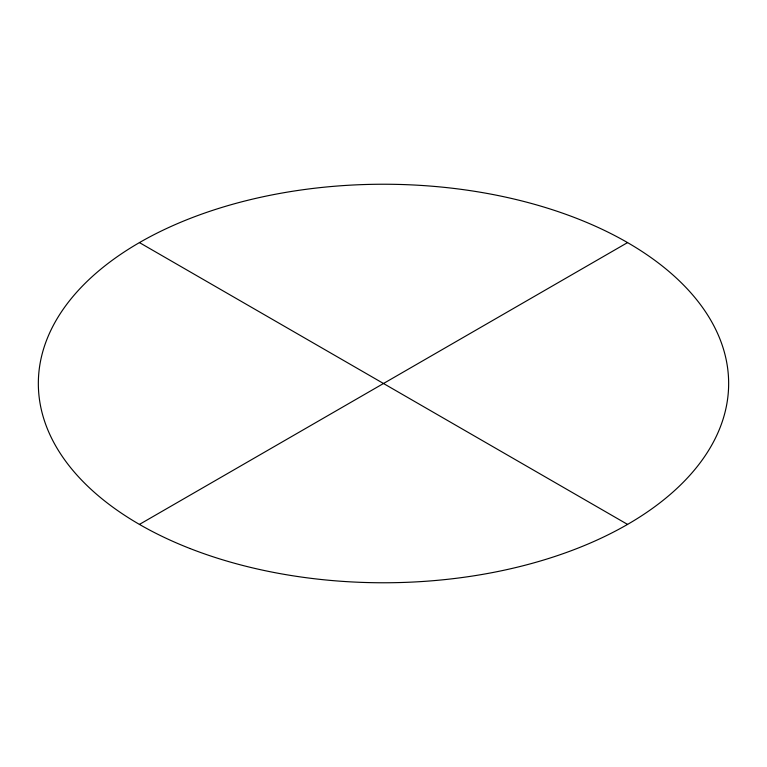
<?xml version="1.0" encoding="UTF-8"?>
<svg xmlns="http://www.w3.org/2000/svg" width="767" height="767" viewBox="0 0 767 767"><rect width="100%" height="100%" fill="white"/><g stroke="black" fill="none" stroke-linecap="round" stroke-linejoin="round"><path stroke-width="1.15" d="M139.441 524.407L627.559 242.593M139.441 242.593L627.559 524.407M190.043 548.53A345.15 199.267 0 0 0 727.768 397.718A345.15 199.267 0 0 0 232.689 204.262A345.15 199.267 0 0 0 190.043 548.53"/></g></svg>
